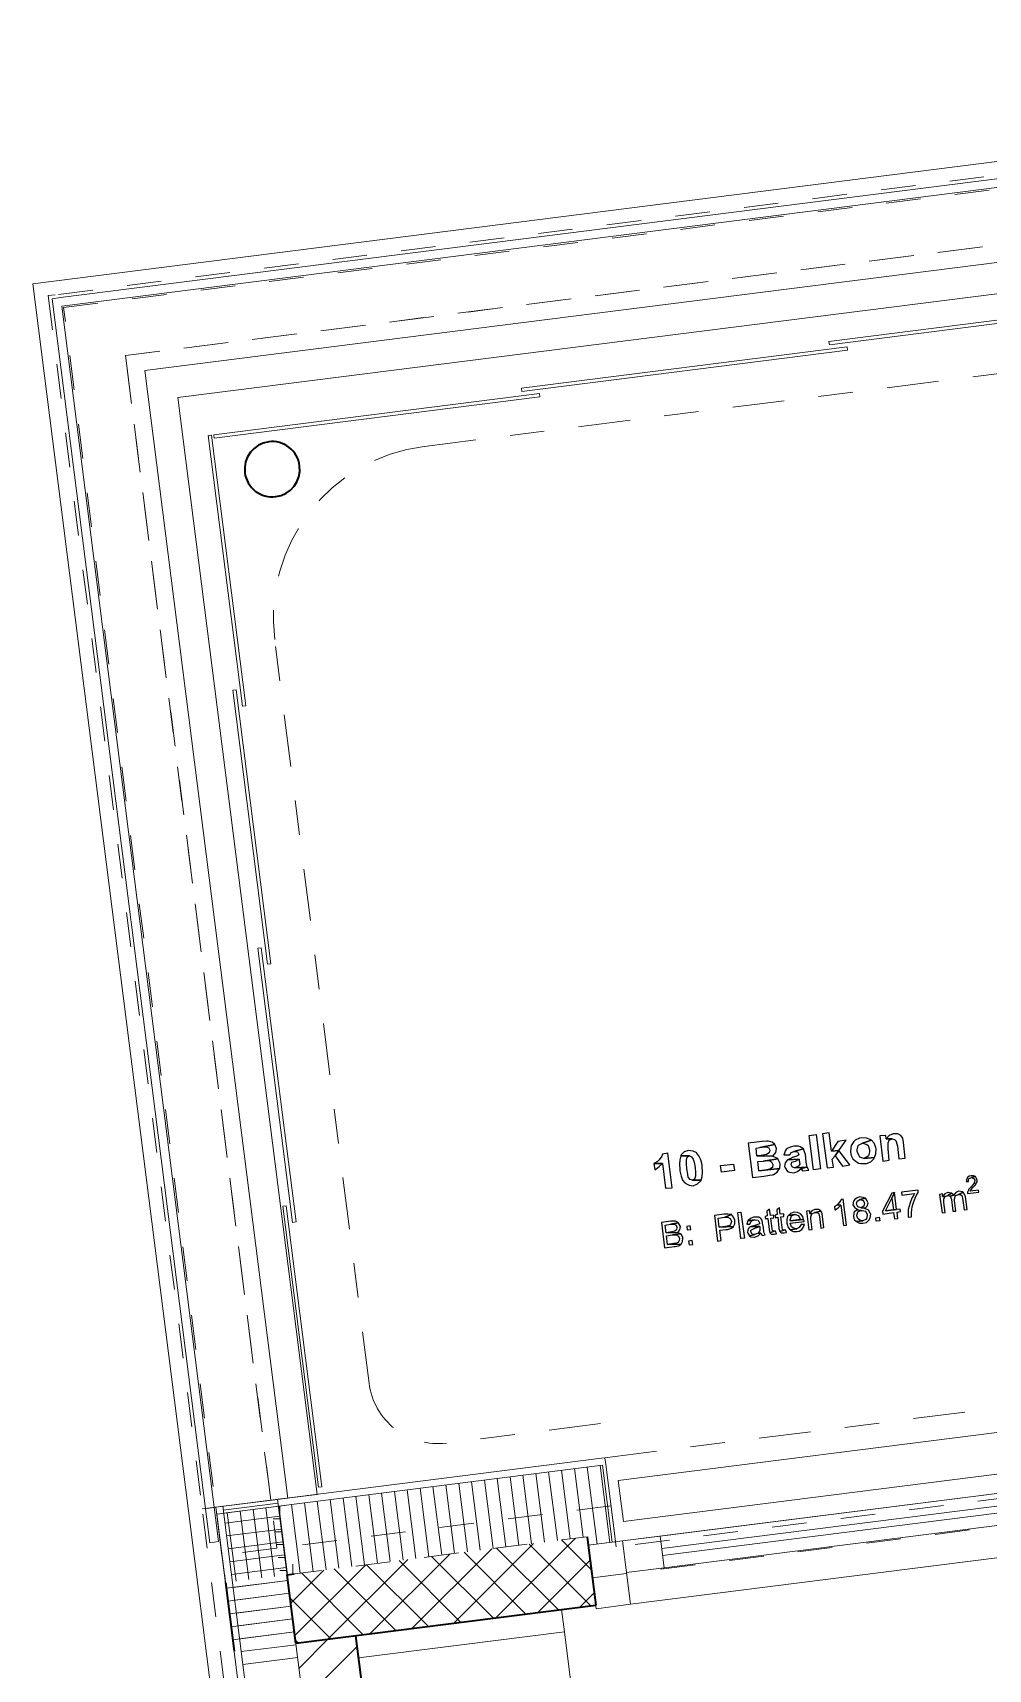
# Model space of a CAD drawing. Header units: metres. Extents: x 2713679.5 to 2713747.3, y 1226017.1 to 1226104.2.
# Drawn here: x 2713720.284 to 2713723.049, y 1226048.529 to 1226053.266 of the extents above; entities that cross this region are included whole.
import ezdxf

# ---------------------------------------------------------------- set-up
doc = ezdxf.new("R2010")
doc.units = ezdxf.units.M
doc.header["$MEASUREMENT"] = 0
doc.linetypes.add('Strich 2_1mm', pattern=[0.15, 0.1, -0.05])
doc.linetypes.add('Strichpunkt 3_1_1mm Achsen', pattern=[0.25, 0.15, -0.05, 0, -0.05])
doc.layers.add('plangrafiken', color=251, linetype='Continuous')
doc.layers.add('waende_stuetzen', color=250, linetype='Continuous')
doc.layers.add('texte', color=7, linetype='Continuous', true_color=0x000000)

msp = doc.modelspace()

# ---------------------------------------------------------------- linework, layer by layer
at = {"layer": 'plangrafiken', "color": 7, "linetype": 'Continuous', "lineweight": 13}
for p, q in [((2713726.1131, 1226053.2289), (2713720.3642, 1226052.4993)), ((2713720.3674, 1226052.4745), (2713726.1163, 1226053.2041)), ((2713726.0555, 1226052.8889), (2713720.7034, 1226052.2097)), ((2713720.3394, 1226052.4961), (2713720.3642, 1226052.4993)), ((2713720.3394, 1226052.4961), (2713720.7964, 1226048.895)), ((2713720.8212, 1226048.8982), (2713720.3674, 1226052.4745)), ((2713720.7034, 1226052.2097), (2713721.1063, 1226049.0351)), ((2713721.9782, 1226049.0752), (2713726.4374, 1226049.6411)), ((2713726.4525, 1226049.5221), (2713721.9933, 1226048.9562)), ((2713721.9933, 1226048.9562), (2713721.9782, 1226049.0752)), ((2713721.1063, 1226049.0351), (2713720.9723, 1226049.0181)), ((2713720.9986, 1226048.9698), (2713720.9986, 1226049.0013)), ((2713720.9791, 1226048.9646), (2713720.9993, 1226048.9646)), ((2713720.9839, 1226048.9271), (2713721.0041, 1226048.9271)), ((2713720.8212, 1226048.8982), (2713720.7964, 1226048.895)), ((2713720.9886, 1226048.8896), (2713721.0088, 1226048.8896)), ((2713720.9934, 1226048.8521), (2713721.0136, 1226048.8521)), ((2713721.0361, 1226048.8045), (2713721.0361, 1226048.8332)), ((2713720.9982, 1226048.8146), (2713721.0183, 1226048.8146)), ((2713721.2187, 1226048.626), (2713721.8139, 1226048.7016)), ((2713721.8139, 1226048.7016), (2713721.8221, 1226048.6371)), ((2713721.2268, 1226048.5616), (2713721.2187, 1226048.626)), ((2713721.8221, 1226048.6371), (2713721.2268, 1226048.5616)), ((2713721.8221, 1226048.6371), (2713721.8976, 1226048.0419)), ((2713721.3024, 1226047.9663), (2713721.2268, 1226048.5616))]:
    msp.add_line(p, q, dxfattribs=at)
at = {"layer": 'plangrafiken', "color": 7, "linetype": 'Strich 2_1mm', "lineweight": 13}
for p, q in [((2713720.373, 1226052.4702), (2713726.1566, 1226053.2041)), ((2713726.1767, 1226053.0454), (2713720.5518, 1226052.3316)), ((2713720.8312, 1226048.8591), (2713720.373, 1226052.4702)), ((2713720.5518, 1226052.3316), (2713720.99, 1226048.8793)), ((2713720.99, 1226048.8793), (2713720.8312, 1226048.8591))]:
    msp.add_line(p, q, dxfattribs=at)
at = {"layer": 'plangrafiken', "color": 7, "linetype": 'Strichpunkt 3_1_1mm Achsen', "lineweight": 18}
for p, q in [((2713721.4169, 1226052.0684), (2713725.7868, 1226052.623)), ((2713721.257, 1226049.3567), (2713720.9838, 1226051.5094)), ((2713721.927, 1226049.2401), (2713721.4806, 1226049.1834))]:
    msp.add_line(p, q, dxfattribs=at)
at = {"layer": 'plangrafiken', "color": 7, "linetype": 'Continuous', "lineweight": 18}
for p, q in [((2713720.8136, 1226048.998), (2713721.0095, 1226049.0229)), ((2713720.836, 1226048.9807), (2713721.012, 1226049.003)), ((2713720.9947, 1226049.0008), (2713721.0199, 1226048.8024)), ((2713720.8662, 1226048.5836), (2713720.8381, 1226048.805))]:
    msp.add_line(p, q, dxfattribs=at)
at = {"layer": 'plangrafiken', "color": 7, "linetype": 'Continuous', "lineweight": 35}
msp.add_line((2713721.0199, 1226048.8024), (2713721.0397, 1226048.8049), dxfattribs=at)
at = {"layer": 'plangrafiken', "color": 7, "linetype": 'Strichpunkt 3_1_1mm Achsen', "lineweight": 18}
for centre, radius, start, end in [((2713721.4798, 1226051.5724), 0.5, 97.2326, 187.2326), ((2713721.4554, 1226049.3819), 0.2, 187.2326, 277.2326)]:
    msp.add_arc(centre, radius, start, end, dxfattribs=at)
at = {"layer": 'texte'}
for points in [[(2713722.5434, 1226049.9749), (2713722.5309, 1226050.0738), (2713722.551, 1226050.0763), (2713722.5635, 1226049.9774), (2713722.5434, 1226049.9749)], [(2713722.5885, 1226050.0813), (2713722.5697, 1226050.0788), (2713722.5823, 1226049.9799), (2713722.601, 1226049.9824), (2713722.5973, 1226050.0049), (2713722.606, 1226050.0149), (2713722.6161, 1226050.03), (2713722.5948, 1226050.0287)], [(2713722.6373, 1226050.06), (2713722.6135, 1226050.0563), (2713722.5948, 1226050.0287), (2713722.6161, 1226050.03)], [(2713722.6824, 1226050.0675), (2713722.6761, 1226050.0663), (2713722.6636, 1226050.06), (2713722.6599, 1226050.0563), (2713722.6524, 1226050.045), (2713722.6511, 1226050.0387), (2713722.6499, 1226050.0262), (2713722.6524, 1226050.0162), (2713722.6574, 1226050.0062), (2713722.6624, 1226050.0012), (2713722.6736, 1226049.9937), (2713722.6799, 1226049.9924), (2713722.6924, 1226049.9924), (2713722.6962, 1226049.9924), (2713722.7087, 1226049.9974), (2713722.7175, 1226050.0062), (2713722.72, 1226050.0099), (2713722.6899, 1226050.0074), (2713722.6887, 1226050.0074), (2713722.6774, 1226050.0112), (2713722.6749, 1226050.0149), (2713722.6699, 1226050.0275), (2713722.6699, 1226050.0325), (2713722.6724, 1226050.045), (2713722.6736, 1226050.0462), (2713722.6849, 1226050.0513), (2713722.7112, 1226050.06), (2713722.7074, 1226050.0625), (2713722.6962, 1226050.0663)], [(2713722.7112, 1226050.06), (2713722.6849, 1226050.0513), (2713722.6862, 1226050.0513), (2713722.6974, 1226050.0475), (2713722.7012, 1226050.045), (2713722.7049, 1226050.0325), (2713722.7049, 1226050.0262), (2713722.7024, 1226050.0149), (2713722.7012, 1226050.0137), (2713722.6899, 1226050.0074), (2713722.72, 1226050.0099), (2713722.7237, 1226050.0212), (2713722.725, 1226050.035), (2713722.7237, 1226050.0387), (2713722.7187, 1226050.0513)], [(2713722.7525, 1226050.0738), (2713722.735, 1226050.0725), (2713722.7437, 1226049.9999), (2713722.7625, 1226050.0024), (2713722.7588, 1226050.035), (2713722.7588, 1226050.04), (2713722.7588, 1226050.0525), (2713722.7625, 1226050.06), (2713722.7713, 1226050.0638), (2713722.7538, 1226050.0638)], [(2713722.7763, 1226050.0788), (2713722.7738, 1226050.0788), (2713722.7625, 1226050.0738), (2713722.7538, 1226050.0638), (2713722.7713, 1226050.0638), (2713722.7775, 1226050.0625), (2713722.7826, 1226050.0575), (2713722.7826, 1226050.0563), (2713722.7863, 1226050.0425), (2713722.7901, 1226050.0062), (2713722.8088, 1226050.0087), (2713722.8038, 1226050.0538), (2713722.8013, 1226050.0663), (2713722.7963, 1226050.0738), (2713722.7876, 1226050.0788)], [(2713722.1216, 1226050.0225), (2713722.1065, 1226050.02), (2713722.104, 1226050.0137), (2713722.0965, 1226050.0037), (2713722.0915, 1226049.9987), (2713722.0815, 1226049.9924), (2713722.1065, 1226049.9924), (2713722.1153, 1226049.9211), (2713722.1341, 1226049.9223)], [(2713722.1591, 1226050.0149), (2713722.1566, 1226050.0037), (2713722.1554, 1226049.9912), (2713722.1566, 1226049.9761), (2713722.1566, 1226049.9711), (2713722.1604, 1226049.9561), (2713722.1641, 1226049.9448), (2713722.1704, 1226049.9373), (2713722.1716, 1226049.9361), (2713722.1829, 1226049.9298), (2713722.1954, 1226049.9286), (2713722.1954, 1226049.9286), (2713722.2079, 1226049.9336), (2713722.2167, 1226049.9423), (2713722.218, 1226049.9448), (2713722.1929, 1226049.9448), (2713722.1867, 1226049.9461), (2713722.1804, 1226049.9536), (2713722.1791, 1226049.9624), (2713722.1766, 1226049.9774), (2713722.1754, 1226049.9924), (2713722.1754, 1226050.0024), (2713722.1779, 1226050.0112), (2713722.1842, 1226050.0149)], [(2713722.1816, 1226050.03), (2713722.1816, 1226050.03), (2713722.1691, 1226050.0262), (2713722.1604, 1226050.0175), (2713722.1591, 1226050.0149), (2713722.1842, 1226050.0149), (2713722.1904, 1226050.0124), (2713722.1954, 1226050.0049), (2713722.1979, 1226049.9962), (2713722.2004, 1226049.9811), (2713722.2017, 1226049.9661), (2713722.2017, 1226049.9561), (2713722.1992, 1226049.9473), (2713722.1929, 1226049.9448), (2713722.218, 1226049.9448), (2713722.2205, 1226049.9549), (2713722.2217, 1226049.9674), (2713722.2205, 1226049.9837), (2713722.2205, 1226049.9887), (2713722.2167, 1226050.0037), (2713722.2117, 1226050.0149), (2713722.2054, 1226050.0225), (2713722.2054, 1226050.0237), (2713722.1954, 1226050.0287)], [(2713722.3945, 1226050.0563), (2713722.3544, 1226050.0513), (2713722.3669, 1226049.9524), (2713722.4007, 1226049.9561), (2713722.4158, 1226049.9586), (2713722.4245, 1226049.9599), (2713722.427, 1226049.9611), (2713722.4383, 1226049.9674), (2713722.4383, 1226049.9674), (2713722.4445, 1226049.9786), (2713722.4458, 1226049.9786), (2713722.3845, 1226049.9711), (2713722.3819, 1226049.9987), (2713722.3982, 1226049.9999), (2713722.4395, 1226050.0062), (2713722.437, 1226050.0087), (2713722.4245, 1226050.0137), (2713722.4258, 1226050.0137), (2713722.3794, 1226050.0149), (2713722.3769, 1226050.0375), (2713722.3882, 1226050.0387), (2713722.4308, 1226050.0475), (2713722.4233, 1226050.055), (2713722.412, 1226050.0575), (2713722.4082, 1226050.0575)], [(2713722.4308, 1226050.0475), (2713722.3882, 1226050.0387), (2713722.3945, 1226050.04), (2713722.4057, 1226050.0412), (2713722.4132, 1226050.0387), (2713722.417, 1226050.0312), (2713722.4145, 1226050.0237), (2713722.407, 1226050.0187), (2713722.407, 1226050.0187), (2713722.392, 1226050.0162), (2713722.3794, 1226050.0149), (2713722.4258, 1226050.0137), (2713722.4333, 1226050.0237), (2713722.4345, 1226050.0237), (2713722.4358, 1226050.0362)], [(2713722.4859, 1226050.0425), (2713722.4758, 1226050.04), (2713722.4646, 1226050.035), (2713722.4621, 1226050.03), (2713722.4571, 1226050.0175), (2713722.4746, 1226050.0175), (2713722.4783, 1226050.025), (2713722.4859, 1226050.0275), (2713722.5147, 1226050.035), (2713722.5046, 1226050.0412), (2713722.4996, 1226050.0425)], [(2713722.5147, 1226050.035), (2713722.4859, 1226050.0275), (2713722.4971, 1226050.0262), (2713722.5009, 1226050.0187), (2713722.5009, 1226050.0175), (2713722.4971, 1226050.0149), (2713722.4821, 1226050.0099), (2713722.4796, 1226050.0087), (2713722.4683, 1226050.0037), (2713722.5021, 1226050.0049), (2713722.5021, 1226050.0012), (2713722.5034, 1226049.9912), (2713722.4996, 1226049.9849), (2713722.4896, 1226049.9799), (2713722.5247, 1226049.9824), (2713722.5222, 1226049.9962), (2713722.5197, 1226050.0187), (2713722.5184, 1226050.0237)], [(2713722.6161, 1226050.03), (2713722.606, 1226050.0149), (2713722.6273, 1226049.9849), (2713722.6486, 1226049.9887)], [(2713722.0815, 1226049.9924), (2713722.084, 1226049.9749), (2713722.0865, 1226049.9761), (2713722.0965, 1226049.9837), (2713722.1065, 1226049.9924)], [(2713722.2768, 1226049.9674), (2713722.2743, 1226049.9874), (2713722.3118, 1226049.9912), (2713722.3143, 1226049.9724), (2713722.2768, 1226049.9674)], [(2713722.4395, 1226050.0062), (2713722.3982, 1226049.9999), (2713722.4045, 1226050.0012), (2713722.4158, 1226050.0012), (2713722.422, 1226049.9974), (2713722.4258, 1226049.9899), (2713722.4245, 1226049.9811), (2713722.417, 1226049.9761), (2713722.417, 1226049.9761), (2713722.4032, 1226049.9736), (2713722.3845, 1226049.9711), (2713722.4458, 1226049.9786), (2713722.447, 1226049.9912), (2713722.4458, 1226049.9949)], [(2713722.4683, 1226050.0037), (2713722.4608, 1226049.9949), (2713722.4596, 1226049.9837), (2713722.4608, 1226049.9799), (2713722.4683, 1226049.9699), (2713722.4733, 1226049.9674), (2713722.4859, 1226049.9661), (2713722.4971, 1226049.9699), (2713722.5071, 1226049.9786), (2713722.5247, 1226049.9824), (2713722.5247, 1226049.9824), (2713722.4896, 1226049.9799), (2713722.4821, 1226049.9824), (2713722.4783, 1226049.9887), (2713722.4808, 1226049.9962), (2713722.4909, 1226049.9999), (2713722.5021, 1226050.0049)], [(2713722.5247, 1226049.9824), (2713722.5071, 1226049.9786), (2713722.5084, 1226049.9761), (2713722.5109, 1226049.9711), (2713722.5297, 1226049.9736)], [(2713722.9991, 1226049.9574), (2713722.9941, 1226049.9561), (2713722.9891, 1226049.9524), (2713722.9866, 1226049.9473), (2713722.9854, 1226049.9411), (2713722.9916, 1226049.9411), (2713722.9916, 1226049.9423), (2713722.9929, 1226049.9486), (2713722.9941, 1226049.9498), (2713723.0004, 1226049.9524), (2713723.0117, 1226049.9549), (2713723.0066, 1226049.9574)], [(2713723.0117, 1226049.9549), (2713723.0004, 1226049.9524), (2713723.0004, 1226049.9524), (2713723.0066, 1226049.9498), (2713723.0079, 1226049.9498), (2713723.0104, 1226049.9448), (2713723.0104, 1226049.9436), (2713723.0079, 1226049.9373), (2713723.0079, 1226049.9361), (2713723.0041, 1226049.9311), (2713722.9991, 1226049.9248), (2713722.9954, 1226049.9211), (2713722.9916, 1226049.9173), (2713722.9916, 1226049.916), (2713722.9891, 1226049.9098), (2713722.9891, 1226049.906), (2713723.0217, 1226049.9098), (2713723.0204, 1226049.916), (2713722.9966, 1226049.9123), (2713722.9979, 1226049.916), (2713722.9991, 1226049.9173), (2713723.0041, 1226049.9236), (2713723.0091, 1226049.9286), (2713723.0129, 1226049.9323), (2713723.0129, 1226049.9336), (2713723.0167, 1226049.9398), (2713723.0167, 1226049.9448), (2713723.0154, 1226049.9498)], [(2713722.6123, 1226049.8735), (2713722.6035, 1226049.8672), (2713722.6048, 1226049.8585), (2713722.606, 1226049.8585), (2713722.6148, 1226049.8647), (2713722.6148, 1226049.8647), (2713722.6223, 1226049.8722)], [(2713722.6286, 1226049.8898), (2713722.6236, 1226049.8885), (2713722.6223, 1226049.886), (2713722.6161, 1226049.8785), (2713722.6123, 1226049.8735), (2713722.6223, 1226049.8722), (2713722.6298, 1226049.8134), (2713722.6386, 1226049.8146)], [(2713722.6761, 1226049.896), (2713722.6699, 1226049.8935), (2713722.6624, 1226049.8885), (2713722.6586, 1226049.8835), (2713722.6574, 1226049.8735), (2713722.6574, 1226049.8735), (2713722.6624, 1226049.8647), (2713722.6624, 1226049.8647), (2713722.6711, 1226049.8597), (2713722.6686, 1226049.8585), (2713722.6812, 1226049.8572), (2713722.6837, 1226049.8572), (2713722.6937, 1226049.8547), (2713722.6949, 1226049.8535), (2713722.6987, 1226049.8447), (2713722.6987, 1226049.8422), (2713722.6962, 1226049.8334), (2713722.6949, 1226049.8309), (2713722.6862, 1226049.8272), (2713722.6674, 1226049.8247), (2713722.6674, 1226049.8247), (2713722.6761, 1226049.8197), (2713722.6862, 1226049.8197), (2713722.6862, 1226049.8197), (2713722.6962, 1226049.8222), (2713722.7037, 1226049.8284), (2713722.7074, 1226049.8359), (2713722.7087, 1226049.8459), (2713722.7074, 1226049.8484), (2713722.7037, 1226049.8572), (2713722.7012, 1226049.8585), (2713722.6912, 1226049.8622), (2713722.6924, 1226049.8635), (2713722.6812, 1226049.8647), (2713722.6812, 1226049.8647), (2713722.6711, 1226049.8672), (2713722.6674, 1226049.8747), (2713722.6699, 1226049.8835), (2713722.6774, 1226049.8885), (2713722.6937, 1226049.8923), (2713722.6874, 1226049.8948)], [(2713722.6937, 1226049.8923), (2713722.6774, 1226049.8885), (2713722.6874, 1226049.886), (2713722.6912, 1226049.8785), (2713722.6887, 1226049.8697), (2713722.6812, 1226049.8647), (2713722.6924, 1226049.8635), (2713722.6987, 1226049.8697), (2713722.7012, 1226049.8785), (2713722.6987, 1226049.8848)], [(2713722.7775, 1226049.9085), (2713722.77, 1226049.9073), (2713722.7425, 1226049.8547), (2713722.7437, 1226049.8459), (2713722.775, 1226049.851), (2713722.7775, 1226049.8322), (2713722.7876, 1226049.8334), (2713722.7851, 1226049.8522), (2713722.7951, 1226049.8535), (2713722.7938, 1226049.861), (2713722.7838, 1226049.8597), (2713722.7513, 1226049.856), (2713722.77, 1226049.8923)], [(2713722.7775, 1226049.9085), (2713722.77, 1226049.8923), (2713722.775, 1226049.8585), (2713722.7513, 1226049.856), (2713722.7838, 1226049.8597)], [(2713722.8464, 1226049.916), (2713722.7976, 1226049.9098), (2713722.7988, 1226049.901), (2713722.8351, 1226049.906), (2713722.8339, 1226049.9023), (2713722.8289, 1226049.8948), (2713722.8251, 1226049.8848), (2713722.8226, 1226049.8785), (2713722.8201, 1226049.8697), (2713722.8176, 1226049.8597), (2713722.8176, 1226049.8572), (2713722.8176, 1226049.8472), (2713722.8176, 1226049.8372), (2713722.8264, 1226049.8384), (2713722.8264, 1226049.8397), (2713722.8264, 1226049.8497), (2713722.8276, 1226049.8597), (2713722.8289, 1226049.8672), (2713722.8314, 1226049.8772), (2713722.8351, 1226049.8873), (2713722.8376, 1226049.8923), (2713722.8414, 1226049.901), (2713722.8464, 1226049.9085)], [(2713722.9165, 1226049.9048), (2713722.9077, 1226049.9035), (2713722.9153, 1226049.8497), (2713722.924, 1226049.851), (2713722.9203, 1226049.8797), (2713722.9203, 1226049.881), (2713722.9203, 1226049.891), (2713722.924, 1226049.8973), (2713722.9165, 1226049.8973)], [(2713722.9328, 1226049.9085), (2713722.9315, 1226049.9085), (2713722.9228, 1226049.9048), (2713722.9165, 1226049.8973), (2713722.924, 1226049.8973), (2713722.9315, 1226049.8998), (2713722.9428, 1226049.9073), (2713722.9415, 1226049.9073)], [(2713722.9428, 1226049.9073), (2713722.9315, 1226049.8998), (2713722.939, 1226049.8985), (2713722.9491, 1226049.901)], [(2713722.9641, 1226049.9123), (2713722.9628, 1226049.9123), (2713722.9553, 1226049.9085), (2713722.9491, 1226049.901), (2713722.939, 1226049.8985), (2713722.9428, 1226049.8885), (2713722.9466, 1226049.8547), (2713722.9553, 1226049.8547), (2713722.9516, 1226049.886), (2713722.9516, 1226049.891), (2713722.9541, 1226049.8998), (2713722.9541, 1226049.8998), (2713722.9628, 1226049.9035), (2713722.9766, 1226049.9098), (2713722.9741, 1226049.911)], [(2713722.9766, 1226049.9098), (2713722.9628, 1226049.9035), (2713722.9691, 1226049.9035), (2713722.9728, 1226049.8998), (2713722.9741, 1226049.8923), (2713722.9791, 1226049.8585), (2713722.9879, 1226049.8597), (2713722.9829, 1226049.896), (2713722.9816, 1226049.9023)], [(2713722.1303, 1226049.8259), (2713722.1028, 1226049.8222), (2713722.1115, 1226049.7483), (2713722.1403, 1226049.7521), (2713722.1428, 1226049.7521), (2713722.1529, 1226049.7546), (2713722.1604, 1226049.7596), (2713722.1203, 1226049.7583), (2713722.1178, 1226049.7833), (2713722.1353, 1226049.7859), (2713722.1579, 1226049.7896), (2713722.1491, 1226049.7934), (2713722.1504, 1226049.7934), (2713722.1165, 1226049.7921), (2713722.114, 1226049.8146), (2713722.1291, 1226049.8171), (2713722.1529, 1226049.8209), (2713722.1441, 1226049.8259), (2713722.1416, 1226049.8259)], [(2713722.2843, 1226049.8459), (2713722.2568, 1226049.8422), (2713722.2655, 1226049.7683), (2713722.2755, 1226049.7696), (2713722.2718, 1226049.7996), (2713722.2906, 1226049.8021), (2713722.2956, 1226049.8021), (2713722.3056, 1226049.8059), (2713722.3118, 1226049.8109), (2713722.2705, 1226049.8084), (2713722.2668, 1226049.8347), (2713722.2868, 1226049.8372), (2713722.3056, 1226049.8447), (2713722.3056, 1226049.8447), (2713722.2956, 1226049.8459), (2713722.2943, 1226049.8459)], [(2713722.3056, 1226049.8447), (2713722.2868, 1226049.8372), (2713722.2956, 1226049.8372), (2713722.3018, 1226049.8334), (2713722.3056, 1226049.8259), (2713722.3056, 1226049.8247), (2713722.3031, 1226049.8159), (2713722.3006, 1226049.8134), (2713722.2893, 1226049.8109), (2713722.2705, 1226049.8084), (2713722.3118, 1226049.8109), (2713722.3156, 1226049.8184), (2713722.3156, 1226049.8284), (2713722.3156, 1226049.8284), (2713722.3118, 1226049.8372)], [(2713722.3331, 1226049.7758), (2713722.3244, 1226049.851), (2713722.3331, 1226049.8522), (2713722.3431, 1226049.7771), (2713722.3331, 1226049.7758)], [(2713722.3532, 1226049.8272), (2713722.3507, 1226049.8171), (2713722.3594, 1226049.8171), (2713722.3632, 1226049.8259), (2713722.3632, 1226049.8259), (2713722.3719, 1226049.8297)], [(2713722.3732, 1226049.8372), (2713722.3694, 1226049.8372), (2713722.3607, 1226049.8334), (2713722.3607, 1226049.8334), (2713722.3532, 1226049.8272), (2713722.3532, 1226049.8272), (2713722.3719, 1226049.8297), (2713722.3744, 1226049.8297), (2713722.3832, 1226049.8284), (2713722.387, 1226049.8209), (2713722.387, 1226049.8184), (2713722.3819, 1226049.8159), (2713722.3707, 1226049.8121), (2713722.3632, 1226049.8109), (2713722.3882, 1226049.8109), (2713722.3882, 1226049.8071), (2713722.3882, 1226049.7984), (2713722.3832, 1226049.7909), (2713722.3907, 1226049.7909), (2713722.3945, 1226049.7846), (2713722.4032, 1226049.7859), (2713722.4007, 1226049.7921), (2713722.3995, 1226049.7959), (2713722.3982, 1226049.8071), (2713722.3957, 1226049.8197), (2713722.3945, 1226049.8284), (2713722.3907, 1226049.8334), (2713722.3845, 1226049.8372), (2713722.3832, 1226049.8372)], [(2713722.4158, 1226049.861), (2713722.4082, 1226049.8547), (2713722.4095, 1226049.8409), (2713722.4032, 1226049.8397), (2713722.4032, 1226049.8334), (2713722.4107, 1226049.8334), (2713722.4145, 1226049.8021), (2713722.4145, 1226049.8009), (2713722.417, 1226049.7921), (2713722.4295, 1226049.7971), (2713722.427, 1226049.7971), (2713722.4245, 1226049.7984), (2713722.4233, 1226049.8034), (2713722.4195, 1226049.8347), (2713722.4283, 1226049.8359), (2713722.4283, 1226049.8434), (2713722.4183, 1226049.8422)], [(2713722.4445, 1226049.8647), (2713722.437, 1226049.8585), (2713722.4383, 1226049.8447), (2713722.432, 1226049.8434), (2713722.4333, 1226049.8359), (2713722.4395, 1226049.8372), (2713722.4433, 1226049.8059), (2713722.4433, 1226049.8046), (2713722.4458, 1226049.7959), (2713722.4583, 1226049.7996), (2713722.4558, 1226049.8009), (2713722.4533, 1226049.8021), (2713722.4521, 1226049.8071), (2713722.4483, 1226049.8384), (2713722.4571, 1226049.8397), (2713722.4571, 1226049.8472), (2713722.447, 1226049.8459)], [(2713722.4708, 1226049.8422), (2713722.4683, 1226049.8397), (2713722.4658, 1226049.8309), (2713722.4658, 1226049.8197), (2713722.4671, 1226049.8171), (2713722.4696, 1226049.8071), (2713722.4758, 1226049.8009), (2713722.4946, 1226049.8034), (2713722.4909, 1226049.8034), (2713722.4821, 1226049.8071), (2713722.4796, 1226049.8096), (2713722.4758, 1226049.8197), (2713722.5159, 1226049.8247), (2713722.5159, 1226049.8272), (2713722.5147, 1226049.8309), (2713722.4758, 1226049.8272), (2713722.4758, 1226049.8297), (2713722.4783, 1226049.8384), (2713722.4796, 1226049.8409), (2713722.4884, 1226049.8447)], [(2713722.4871, 1226049.8522), (2713722.4871, 1226049.8522), (2713722.4771, 1226049.8484), (2713722.4708, 1226049.8422), (2713722.4884, 1226049.8447), (2713722.4921, 1226049.8447), (2713722.5009, 1226049.8409), (2713722.5009, 1226049.8397), (2713722.5059, 1226049.8309), (2713722.4758, 1226049.8272), (2713722.5147, 1226049.8309), (2713722.5121, 1226049.8397), (2713722.5059, 1226049.8472), (2713722.5059, 1226049.8472), (2713722.4971, 1226049.851)], [(2713722.5322, 1226049.856), (2713722.5234, 1226049.8547), (2713722.5297, 1226049.8009), (2713722.5397, 1226049.8021), (2713722.5359, 1226049.8322), (2713722.5359, 1226049.8384), (2713722.5384, 1226049.8472), (2713722.5384, 1226049.8472), (2713722.5322, 1226049.8484)], [(2713722.5485, 1226049.8597), (2713722.5472, 1226049.8597), (2713722.5384, 1226049.856), (2713722.5322, 1226049.8484), (2713722.5384, 1226049.8472), (2713722.5472, 1226049.851), (2713722.5647, 1226049.8547), (2713722.5585, 1226049.8597)], [(2713722.5647, 1226049.8547), (2713722.5472, 1226049.851), (2713722.5547, 1226049.851), (2713722.5585, 1226049.8472), (2713722.561, 1226049.8384), (2713722.5647, 1226049.8059), (2713722.5735, 1226049.8071), (2713722.5697, 1226049.8397), (2713722.5685, 1226049.8484)], [(2713722.6686, 1226049.8585), (2713722.6611, 1226049.8522), (2713722.6599, 1226049.8497), (2713722.6586, 1226049.8397), (2713722.6611, 1226049.8309), (2713722.6674, 1226049.8247), (2713722.6862, 1226049.8272), (2713722.6774, 1226049.8284), (2713722.6711, 1226049.8334), (2713722.6686, 1226049.8409), (2713722.6686, 1226049.8434), (2713722.6711, 1226049.8522), (2713722.6724, 1226049.8535), (2713722.6812, 1226049.8572)], [(2713722.725, 1226049.8259), (2713722.7237, 1226049.8359), (2713722.7337, 1226049.8372), (2713722.735, 1226049.8272), (2713722.725, 1226049.8259)], [(2713722.1529, 1226049.8209), (2713722.1291, 1226049.8171), (2713722.1303, 1226049.8171), (2713722.1403, 1226049.8171), (2713722.1453, 1226049.8146), (2713722.1478, 1226049.8084), (2713722.1466, 1226049.8009), (2713722.1416, 1226049.7971), (2713722.1328, 1226049.7946), (2713722.1165, 1226049.7921), (2713722.1504, 1226049.7934), (2713722.1566, 1226049.8009), (2713722.1579, 1226049.8109), (2713722.1579, 1226049.8109), (2713722.1529, 1226049.8197)], [(2713722.1579, 1226049.7896), (2713722.1353, 1226049.7859), (2713722.1366, 1226049.7859), (2713722.1453, 1226049.7859), (2713722.1529, 1226049.7821), (2713722.1554, 1226049.7758), (2713722.1541, 1226049.7696), (2713722.1516, 1226049.7646), (2713722.1466, 1226049.7621), (2713722.1391, 1226049.7608), (2713722.1203, 1226049.7583), (2713722.1604, 1226049.7596), (2713722.1641, 1226049.7671), (2713722.1641, 1226049.7671), (2713722.1654, 1226049.7771), (2713722.1654, 1226049.7796), (2713722.1604, 1226049.7884)], [(2713722.1867, 1226049.8121), (2713722.1766, 1226049.8109), (2713722.1779, 1226049.8009), (2713722.1879, 1226049.8021)], [(2713722.3632, 1226049.8109), (2713722.3569, 1226049.8071), (2713722.3532, 1226049.8009), (2713722.3519, 1226049.7934), (2713722.3532, 1226049.7909), (2713722.3582, 1226049.7833), (2713722.3732, 1226049.7871), (2713722.3657, 1226049.7884), (2713722.3619, 1226049.7946), (2713722.3619, 1226049.7996), (2713722.3657, 1226049.8021), (2713722.3732, 1226049.8059), (2713722.3794, 1226049.8071), (2713722.3882, 1226049.8109)], [(2713722.3832, 1226049.7909), (2713722.3732, 1226049.7871), (2713722.3582, 1226049.7833), (2713722.3619, 1226049.7808), (2713722.3719, 1226049.7796), (2713722.3732, 1226049.7796), (2713722.3819, 1226049.7833), (2713722.3832, 1226049.7833), (2713722.3907, 1226049.7909)], [(2713722.4333, 1226049.7971), (2713722.4295, 1226049.7971), (2713722.417, 1226049.7921), (2713722.4208, 1226049.7884), (2713722.4295, 1226049.7884), (2713722.4358, 1226049.7896)], [(2713722.4621, 1226049.8009), (2713722.4583, 1226049.7996), (2713722.4458, 1226049.7959), (2713722.4496, 1226049.7921), (2713722.4583, 1226049.7921), (2713722.4646, 1226049.7934)], [(2713722.5071, 1226049.8159), (2713722.5071, 1226049.8159), (2713722.5021, 1226049.8071), (2713722.4946, 1226049.8034), (2713722.4758, 1226049.8009), (2713722.4771, 1226049.7996), (2713722.4846, 1226049.7959), (2713722.4959, 1226049.7959), (2713722.5021, 1226049.7971), (2713722.5096, 1226049.8021), (2713722.5134, 1226049.8071), (2713722.5172, 1226049.8159)], [(2713722.1917, 1226049.7696), (2713722.1816, 1226049.7683), (2713722.1829, 1226049.7571), (2713722.1942, 1226049.7583)]]:
    msp.add_lwpolyline(points, close=True, dxfattribs=at)
at = {"layer": 'waende_stuetzen', "color": 7, "linetype": 'Continuous', "lineweight": 13}
for p, q in [((2713726.0076, 1226053.2659), (2713720.2835, 1226052.5394)), ((2713726.0441, 1226052.9782), (2713720.6077, 1226052.2883)), ((2713720.2835, 1226052.5394), (2713720.7342, 1226048.9879)), ((2713723.5304, 1226052.4918), (2713722.5879, 1226052.3722)), ((2713722.5892, 1226052.3623), (2713723.5316, 1226052.4819)), ((2713722.6403, 1226052.3567), (2713721.6979, 1226052.2371)), ((2713721.6991, 1226052.2272), (2713722.6416, 1226052.3468)), ((2713722.5879, 1226052.3722), (2713722.5892, 1226052.3623)), ((2713722.6416, 1226052.3468), (2713722.6403, 1226052.3567)), ((2713720.6077, 1226052.2883), (2713721.0219, 1226049.0244)), ((2713721.7502, 1226052.2216), (2713720.8078, 1226052.102)), ((2713720.809, 1226052.092), (2713721.7515, 1226052.2117)), ((2713721.6979, 1226052.2371), (2713721.6991, 1226052.2272)), ((2713721.7515, 1226052.2117), (2713721.7502, 1226052.2216)), ((2713720.8008, 1226052.1011), (2713720.7909, 1226052.0998)), ((2713720.7909, 1226052.0998), (2713720.8904, 1226051.3161)), ((2713720.9003, 1226051.3174), (2713720.8008, 1226052.1011)), ((2713720.8078, 1226052.102), (2713720.809, 1226052.092)), ((2713720.8722, 1226051.3642), (2713720.8623, 1226051.3629)), ((2713720.8623, 1226051.3629), (2713720.963, 1226050.5693)), ((2713720.9729, 1226050.5706), (2713720.8722, 1226051.3642)), ((2713720.8904, 1226051.3161), (2713720.9003, 1226051.3174)), ((2713720.9448, 1226050.6174), (2713720.9349, 1226050.6161)), ((2713720.9349, 1226050.6161), (2713721.0356, 1226049.8225)), ((2713721.0455, 1226049.8238), (2713720.9448, 1226050.6174)), ((2713720.963, 1226050.5693), (2713720.9729, 1226050.5706)), ((2713721.0174, 1226049.8706), (2713721.0075, 1226049.8693)), ((2713721.0075, 1226049.8693), (2713721.1107, 1226049.0559)), ((2713721.1206, 1226049.0571), (2713721.0174, 1226049.8706)), ((2713721.0356, 1226049.8225), (2713721.0455, 1226049.8238)), ((2713726.4693, 1226049.4688), (2713721.9903, 1226048.9004)), ((2713722.0136, 1226048.7168), (2713726.4926, 1226049.2853)), ((2713724.1752, 1226049.1777), (2713722.0994, 1226048.9142)), ((2713724.1798, 1226049.1417), (2713722.104, 1226048.8783)), ((2713722.1065, 1226048.8584), (2713724.1823, 1226049.1219)), ((2713722.111, 1226048.8224), (2713724.1869, 1226049.0859)), ((2713720.9922, 1226049.0207), (2713721.0219, 1226049.0244)), ((2713721.5858, 1226044.3432), (2713720.9922, 1226049.0207)), ((2713721.1107, 1226049.0559), (2713721.1206, 1226049.0571)), ((2713721.3279, 1226044.3104), (2713720.7342, 1226048.9879)), ((2713721.9903, 1226048.9004), (2713721.8911, 1226048.8878)), ((2713721.8911, 1226048.8878), (2713721.9144, 1226048.7042)), ((2713722.0994, 1226048.9142), (2713721.9903, 1226048.9004)), ((2713722.0136, 1226048.7168), (2713721.9903, 1226048.9004)), ((2713721.9903, 1226048.9004), (2713722.0019, 1226048.8086)), ((2713722.111, 1226048.8224), (2713722.0994, 1226048.9142)), ((2713722.0019, 1226048.8086), (2713722.111, 1226048.8224)), ((2713721.9144, 1226048.7042), (2713722.0136, 1226048.7168))]:
    msp.add_line(p, q, dxfattribs=at)
at = {"layer": 'waende_stuetzen', "color": 7, "linetype": 'Strich 2_1mm', "lineweight": 13}
for p, q in [((2713726.0127, 1226053.2262), (2713720.3283, 1226052.5048)), ((2713726.0127, 1226053.2262), (2713720.3481, 1226052.5073)), ((2713720.5518, 1226052.3316), (2713726.0378, 1226053.0278)), ((2713720.3283, 1226052.5048), (2713720.3481, 1226052.5073)), ((2713720.3283, 1226052.5048), (2713720.7739, 1226048.993)), ((2713720.9723, 1226049.0181), (2713720.5518, 1226052.3316)), ((2713726.4911, 1226049.4564), (2713721.9723, 1226048.883)), ((2713721.903, 1226048.7935), (2713726.5805, 1226049.3871)), ((2713720.8136, 1226048.998), (2713720.9723, 1226049.0181)), ((2713720.7739, 1226048.993), (2713720.7938, 1226048.9955)), ((2713721.3675, 1226044.3155), (2713720.7739, 1226048.993)), ((2713720.7938, 1226048.9955), (2713720.8136, 1226048.998)), ((2713721.9572, 1226049.002), (2713721.0098, 1226048.8818)), ((2713721.9723, 1226048.883), (2713721.9572, 1226049.002)), ((2713721.0098, 1226048.8818), (2713721.0199, 1226048.8024)), ((2713721.0199, 1226048.8024), (2713721.8879, 1226048.9126)), ((2713721.8879, 1226048.9126), (2713721.903, 1226048.7935))]:
    msp.add_line(p, q, dxfattribs=at)
at = {"layer": 'waende_stuetzen', "color": 7, "linetype": 'Strichpunkt 3_1_1mm Achsen', "lineweight": 13}
msp.add_line((2713721.9396, 1226049.1409), (2713726.4583, 1226049.7144), dxfattribs=at)
at = {"layer": 'waende_stuetzen', "color": 7, "linetype": 'Continuous', "lineweight": 18}
for p, q in [((2713721.9297, 1226049.1396), (2713720.8136, 1226048.998)), ((2713721.8627, 1226049.111), (2713721.9322, 1226049.1198)), ((2713721.9297, 1226049.1396), (2713721.9396, 1226049.1409)), ((2713721.9605, 1226048.8966), (2713721.9322, 1226049.1198)), ((2713721.9396, 1226049.1409), (2713721.9421, 1226049.1211)), ((2713721.9421, 1226049.1211), (2713721.9673, 1226048.9226)), ((2713721.8627, 1226049.111), (2713720.9947, 1226049.0008)), ((2713720.9922, 1226049.0207), (2713720.7739, 1226048.993)), ((2713722.0189, 1226040.9306), (2713720.9922, 1226049.0207)), ((2713721.5757, 1226044.4225), (2713720.9922, 1226049.0207)), ((2713720.8136, 1226048.998), (2713720.8335, 1226049.0005)), ((2713720.8136, 1226048.998), (2713720.8161, 1226048.9782)), ((2713720.8136, 1226048.998), (2713721.4072, 1226044.3205)), ((2713720.9947, 1226049.0008), (2713720.8161, 1226048.9782)), ((2713720.8161, 1226048.9782), (2713720.8413, 1226048.7798)), ((2713720.8335, 1226049.0005), (2713721.417, 1226044.4024)), ((2713721.9673, 1226048.9226), (2713721.9704, 1226048.8978)), ((2713721.8911, 1226048.8878), (2713721.9605, 1226048.8966)), ((2713721.9605, 1226048.8966), (2713721.9704, 1226048.8978))]:
    msp.add_line(p, q, dxfattribs=at)
at = {"layer": 'waende_stuetzen', "color": 18, "linetype": 'Continuous', "lineweight": 0, "true_color": 0x000000}
for p, q in [((2713721.9167, 1226048.891), (2713721.8883, 1226049.1142)), ((2713721.9539, 1226048.8957), (2713721.9255, 1226049.119)), ((2713721.5163, 1226049.067), (2713721.5415, 1226048.8686)), ((2713721.5535, 1226049.0717), (2713721.5787, 1226048.8733)), ((2713721.5907, 1226049.0765), (2713721.6159, 1226048.8781)), ((2713721.6279, 1226049.0812), (2713721.6531, 1226048.8828)), ((2713721.6651, 1226049.0859), (2713721.6903, 1226048.8875)), ((2713721.7023, 1226049.0906), (2713721.7275, 1226048.8922)), ((2713721.7395, 1226049.0953), (2713721.7647, 1226048.8969)), ((2713721.7767, 1226049.1001), (2713721.8019, 1226048.9017)), ((2713721.8139, 1226049.1048), (2713721.8391, 1226048.9064)), ((2713721.8511, 1226049.1095), (2713721.8763, 1226048.9111)), ((2713721.1443, 1226049.0198), (2713721.1695, 1226048.8214)), ((2713721.1815, 1226049.0245), (2713721.2067, 1226048.8261)), ((2713721.2187, 1226049.0293), (2713721.2439, 1226048.8308)), ((2713721.2559, 1226049.034), (2713721.2811, 1226048.8356)), ((2713721.2931, 1226049.0387), (2713721.3183, 1226048.8403)), ((2713721.3303, 1226049.0434), (2713721.3555, 1226048.845)), ((2713721.3675, 1226049.0481), (2713721.3927, 1226048.8497)), ((2713721.4047, 1226049.0529), (2713721.4299, 1226048.8544)), ((2713721.4419, 1226049.0576), (2713721.4671, 1226048.8592)), ((2713721.4791, 1226049.0623), (2713721.5043, 1226048.8639)), ((2713720.8349, 1226048.989), (2713720.9936, 1226049.0092)), ((2713720.8396, 1226048.9518), (2713720.9984, 1226048.972)), ((2713720.8467, 1226048.982), (2713720.8719, 1226048.7836)), ((2713720.8839, 1226048.9868), (2713720.9091, 1226048.7884)), ((2713720.9211, 1226048.9915), (2713720.9463, 1226048.7931)), ((2713720.9583, 1226048.9962), (2713720.9835, 1226048.7978)), ((2713720.9955, 1226049.0009), (2713721.0207, 1226048.8025)), ((2713721.0327, 1226049.0056), (2713721.0579, 1226048.8072)), ((2713721.0699, 1226049.0104), (2713721.0951, 1226048.812)), ((2713721.1071, 1226049.0151), (2713721.1323, 1226048.8167)), ((2713720.8444, 1226048.9146), (2713721.0031, 1226048.9348)), ((2713720.8491, 1226048.8774), (2713721.0078, 1226048.8976)), ((2713721.3809, 1226048.6466), (2713721.6118, 1226048.8775)), ((2713721.5023, 1226048.662), (2713721.7333, 1226048.8929)), ((2713721.6238, 1226048.6775), (2713721.8547, 1226048.9084)), ((2713721.805, 1226048.7004), (2713721.6261, 1226048.8793)), ((2713721.8991, 1226048.7124), (2713721.7202, 1226048.8913)), ((2713721.9, 1226048.8176), (2713721.8143, 1226048.9032)), ((2713720.8538, 1226048.8402), (2713721.0125, 1226048.8604)), ((2713721.0422, 1226048.6262), (2713721.2473, 1226048.8313)), ((2713721.1379, 1226048.6158), (2713721.3688, 1226048.8467)), ((2713721.4285, 1226048.6527), (2713721.2496, 1226048.8316)), ((2713721.2594, 1226048.6312), (2713721.4903, 1226048.8621)), ((2713721.5226, 1226048.6646), (2713721.3437, 1226048.8435)), ((2713721.6167, 1226048.6766), (2713721.4378, 1226048.8555)), ((2713721.7108, 1226048.6885), (2713721.5319, 1226048.8674)), ((2713721.7453, 1226048.6929), (2713721.8966, 1226048.8442)), ((2713720.8434, 1226048.7633), (2713721.022, 1226048.786)), ((2713720.8585, 1226048.803), (2713721.0172, 1226048.8232)), ((2713720.8632, 1226048.7658), (2713721.022, 1226048.786)), ((2713721.0303, 1226048.7203), (2713721.1258, 1226048.8159)), ((2713721.2402, 1226048.6288), (2713721.0613, 1226048.8077)), ((2713721.3344, 1226048.6407), (2713721.1555, 1226048.8196)), ((2713720.8481, 1226048.7261), (2713721.0267, 1226048.7488)), ((2713720.868, 1226048.7286), (2713721.0267, 1226048.7488)), ((2713721.1461, 1226048.6168), (2713721.0285, 1226048.7344)), ((2713721.8668, 1226048.7083), (2713721.9085, 1226048.75)), ((2713720.8528, 1226048.6889), (2713721.0314, 1226048.7116)), ((2713720.8727, 1226048.6914), (2713721.0314, 1226048.7116)), ((2713720.8576, 1226048.6517), (2713721.0361, 1226048.6744)), ((2713720.8774, 1226048.6542), (2713721.0361, 1226048.6744)), ((2713720.8623, 1226048.6145), (2713721.0408, 1226048.6372)), ((2713720.8821, 1226048.617), (2713721.0408, 1226048.6372)), ((2713720.8868, 1226048.5798), (2713721.0456, 1226048.6)), ((2713721.052, 1226048.6049), (2713721.0439, 1226048.613)), ((2713721.0542, 1226048.5321), (2713721.1379, 1226048.6158)), ((2713721.0661, 1226048.438), (2713721.2227, 1226048.5945)), ((2713720.8916, 1226048.5426), (2713721.0503, 1226048.5628))]:
    msp.add_line(p, q, dxfattribs=at)
at = {"layer": 'waende_stuetzen', "color": 7, "linetype": 'Continuous', "lineweight": 35}
for p, q in [((2713721.8879, 1226048.9126), (2713721.8911, 1226048.8878)), ((2713721.8911, 1226048.8878), (2713721.9131, 1226048.7142)), ((2713721.0451, 1226048.604), (2713721.0199, 1226048.8024)), ((2713720.8413, 1226048.7798), (2713720.8665, 1226048.5813)), ((2713721.0451, 1226048.604), (2713721.9131, 1226048.7142)), ((2713721.6423, 1226045.2878), (2713721.2187, 1226048.626))]:
    msp.add_line(p, q, dxfattribs=at)
for start, end in [(97.2326, 187.2326), (7.2326, 97.2326), (277.2326, 7.2326), (187.2326, 277.2326)]:
    msp.add_arc((2713720.9767, 1226052.0024), 0.08, start, end, dxfattribs=at)

doc.saveas('drawing.dxf')
